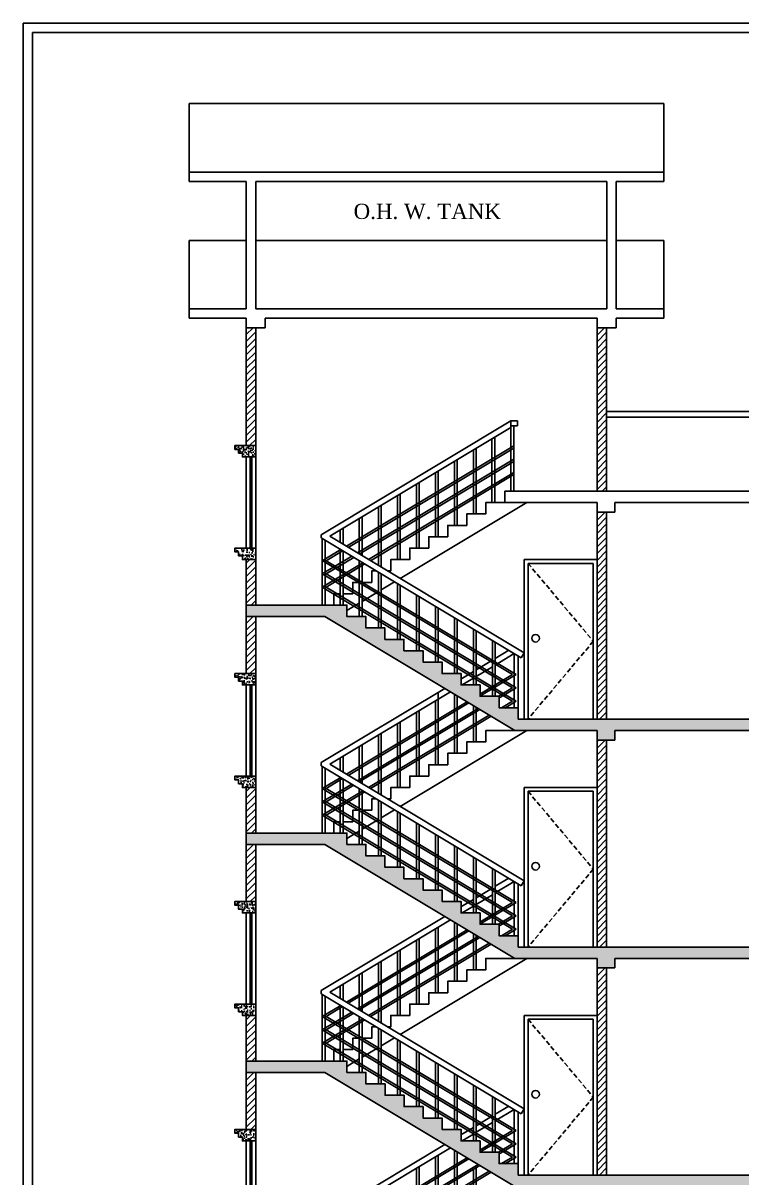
# Model space of a CAD drawing. Header units: inches. Extents: x -159432 to -126829, y -44881 to -40109.
# Drawn here: x -148526 to -148148, y -42084 to -41476 of the extents above; entities that cross this region are included whole.
import ezdxf

# ---------------------------------------------------------------- set-up
doc = ezdxf.new("R2010")
doc.units = ezdxf.units.IN
doc.header["$LTSCALE"] = 10
doc.header["$MEASUREMENT"] = 0
doc.linetypes.add('HIDDEN', pattern=[0.375, 0.25, -0.125])
doc.linetypes.add('Solid', pattern=[0])
for name, color, linetype, lineweight in [('door', 123, 'Continuous', 25), ('ele2', 204, 'Continuous', 30), ('h2', 165, 'Continuous', 30), ('HATCH-CON', 8, 'Continuous', 30), ('HIDDEN', 7, 'HIDDEN', 25), ('line', 134, 'Continuous', 30), ('RAIL', 134, 'Continuous', 30), ('slabb', 152, 'Continuous', 30), ('STAIR CASE', 140, 'Continuous', 30), ('TEXT', 6, 'Continuous', 25), ('wall', 7, 'Continuous', 25), ('Window', 5, 'Continuous', 30)]:
    doc.layers.add(name, color=color, linetype=linetype, lineweight=lineweight)
doc.styles.add('arn', font='ARIALN.TTF')
pattern_1 = [(225, (-326490.4954, -166551.0551), (-1.767766953, 1.767766953), [])]
pattern_2 = [(130, (-326490.4954, -166551.0551), (-3.586300913, -0.313760675), [0.375, -4.125]), (185, (-326490.4954, -166551.055), (0.69375667, 3.76096067), [0.3, -3.3]), (79.5486, (-326490.7942, -166551.0813), (-2.89254691, 3.44719771), [0.31870095, -3.50571056]), (133.8158, (-326490.4954, -166550.055), (-5.33620524, -0.82759507), [0.5625, -6.1875]), (83.3644, (-326490.94, -166550.124), (-4.67331353, 4.87058935), [0.47805144, -5.258565]), (188.8158, (-326490.4954, -166550.055), (-4.67330973, 4.870593), [0.45, -4.95]), (159, (-326490.9954, -166550.3051), (-2.98453526, -2.013094453), [0.375, -4.125]), (214, (-326490.9954, -166550.305), (-1.21657666, 3.625750225), [0.3, -3.3]), (108.5486, (-326491.244, -166550.473), (-4.201113143, 1.612652484), [0.31870095, -3.50571056]), (142.5, (-326490.4954, -166551.0551), (-0.0607992766, 1.664469269), [0, -3.26, 0, -3.35, 0, -3.3125]), (172.5, (-326490.4954, -166551.0551), (-1.315347687, 1.97205856), [0, -1.91, 0, -3.185, 0, -1.2625]), (212.5, (-326489.3804, -166551.0551), (-2.669112181, -0.112774359), [0, -1.25, 0, -3.9, 0, -5.175]), (222.5, (-326488.8804, -166551.0551), (-2.915930847, 0.500524912), [0, -1.625, 0, -2.59, 0, -3.675])]

msp = doc.modelspace()

# ---------------------------------------------------------------- hatches: boundary and pattern name
at = {"layer": 'h2'}
h = msp.add_hatch(dxfattribs=at)
h.set_pattern_fill('ANSI31', color=256, scale=20, angle=630, style=0)
h.set_pattern_definition(pattern_1)
h.paths.add_polyline_path([(-148408.97284, -41758.80681), (-148403.97284, -41758.80681), (-148403.97284, -41782.80681), (-148408.97284, -41782.80681)])
h.paths.add_polyline_path([(-148408.97284, -41636.80681), (-148403.97284, -41636.80681), (-148403.97284, -41698.80681), (-148408.97284, -41698.80681)])
h = msp.add_hatch(dxfattribs=at)
h.set_pattern_fill('ANSI31', color=256, scale=20, angle=630, style=0)
h.set_pattern_definition([(225, (-326524.8945, -166551.0551), (-1.767766953, 1.767766953), [])])
h.paths.add_polyline_path([(-148224.37196, -41636.80681), (-148219.37196, -41636.80681), (-148219.37196, -41722.80681), (-148224.37196, -41722.80681)])
h = msp.add_hatch(dxfattribs=at)
h.set_pattern_fill('ANSI31', color=256, scale=20, angle=630, style=0)
h.set_pattern_definition([(225, (-303782.3602, -12698.7066), (-1.767766953, 1.767766953), [])])
h.paths.add_polyline_path([(-148219.37196, -41733.80681), (-148224.37196, -41733.80681), (-148224.37196, -41842.80681), (-148219.37196, -41842.80681)])
h = msp.add_hatch(dxfattribs=at)
h.set_pattern_fill('ANSI31', color=256, scale=20, angle=630, style=0)
h.set_pattern_definition(pattern_1)
h.paths.add_polyline_path([(-148408.97284, -41788.80681), (-148403.97284, -41788.80681), (-148403.97284, -41818.80681), (-148408.97284, -41818.80681)])
h.paths.add_polyline_path([(-148408.97284, -41878.80681), (-148403.97284, -41878.80681), (-148403.97284, -41902.80681), (-148408.97284, -41902.80681)])
h = msp.add_hatch(dxfattribs=at)
h.set_pattern_fill('ANSI31', color=256, scale=20, angle=630, style=0)
h.set_pattern_definition([(225, (-303782.3602, -12818.7066), (-1.767766953, 1.767766953), [])])
h.paths.add_polyline_path([(-148219.37196, -41853.80681), (-148224.37196, -41853.80681), (-148224.37196, -41962.80681), (-148219.37196, -41962.80681)])
h = msp.add_hatch(dxfattribs=at)
h.set_pattern_fill('ANSI31', color=256, scale=20, angle=630, style=0)
h.set_pattern_definition(pattern_1)
h.paths.add_polyline_path([(-148408.97284, -41908.80681), (-148403.97284, -41908.80681), (-148403.97284, -41938.80681), (-148408.97284, -41938.80681)])
h.paths.add_polyline_path([(-148408.97284, -41998.80681), (-148403.97284, -41998.80681), (-148403.97284, -42022.80681), (-148408.97284, -42022.80681)])
h = msp.add_hatch(dxfattribs=at)
h.set_pattern_fill('ANSI31', color=256, scale=20, angle=630, style=0)
h.set_pattern_definition([(225, (-303782.3602, -12938.7066), (-1.767766953, 1.767766953), [])])
h.paths.add_polyline_path([(-148219.37196, -41973.80681), (-148224.37196, -41973.80681), (-148224.37196, -42082.80681), (-148219.37196, -42082.80681)])
h = msp.add_hatch(dxfattribs=at)
h.set_pattern_fill('ANSI31', color=256, scale=20, angle=630, style=0)
h.set_pattern_definition(pattern_1)
h.paths.add_polyline_path([(-148408.97284, -42028.80681), (-148403.97284, -42028.80681), (-148403.97284, -42058.80681), (-148408.97284, -42058.80681)])
h.paths.add_polyline_path([(-148408.97284, -42118.80681), (-148403.97284, -42118.80681), (-148403.97284, -42142.80681), (-148408.97284, -42142.80681)])
at = {"layer": 'HATCH-CON'}
h = msp.add_hatch(dxfattribs=at)
h.set_pattern_fill('AR-CONC', color=256, scale=0.5, angle=720, style=0)
h.set_pattern_definition([(130, (-326202.959, -165164.1824), (-3.586300913, -0.313760675), [0.375, -4.125]), (185, (-326202.959, -165164.1824), (0.69375667, 3.76096067), [0.3, -3.3]), (79.5486, (-326203.258, -165164.2086), (-2.89254691, 3.44719771), [0.31870095, -3.50571056]), (133.8158, (-326202.959, -165163.1824), (-5.33620524, -0.82759507), [0.5625, -6.1875]), (83.3644, (-326203.4037, -165163.2514), (-4.67331353, 4.87058935), [0.47805144, -5.258565]), (188.8158, (-326202.959, -165163.1824), (-4.67330973, 4.870593), [0.45, -4.95]), (159, (-326203.459, -165163.4324), (-2.98453526, -2.013094453), [0.375, -4.125]), (214, (-326203.459, -165163.4324), (-1.21657666, 3.625750225), [0.3, -3.3]), (108.5486, (-326203.7078, -165163.6002), (-4.201113143, 1.612652484), [0.31870095, -3.50571056]), (142.5, (-326202.959, -165164.1824), (-0.0607992766, 1.664469269), [0, -3.26, 0, -3.35, 0, -3.3125]), (172.5, (-326202.959, -165164.1824), (-1.315347687, 1.97205856), [0, -1.91, 0, -3.185, 0, -1.2625]), (212.5, (-326201.844, -165164.1824), (-2.669112181, -0.112774359), [0, -1.25, 0, -3.9, 0, -5.175]), (222.5, (-326201.344, -165164.1824), (-2.915930847, 0.500524912), [0, -1.625, 0, -2.59, 0, -3.675])])
h.paths.add_polyline_path([(-148412.97284, -41700.80681), (-148414.97284, -41700.80681), (-148414.97284, -41698.80681), (-148403.97284, -41698.80681), (-148403.97284, -41704.80681), (-148408.97284, -41704.80681), (-148410.97284, -41704.80681), (-148410.97284, -41702.80681), (-148412.97284, -41702.80681)])
h.paths.add_polyline_path([(-148412.97284, -41754.80681), (-148414.97284, -41754.80681), (-148414.97284, -41752.80681), (-148403.97284, -41752.80681), (-148403.97284, -41758.80681), (-148408.97284, -41758.80681), (-148410.97284, -41758.80681), (-148410.97284, -41756.80681), (-148412.97284, -41756.80681)])
h = msp.add_hatch(dxfattribs=at)
h.set_pattern_fill('AR-CONC', color=256, scale=0.5, angle=720, style=0)
h.set_pattern_definition([(50, (1849.5292, 4231.9463), (3.586300913, -0.313760675), [0.375, -4.125]), (355, (1849.5292, 4231.9463), (-0.69375667, 3.76096067), [0.3, -3.3]), (100.4514, (1849.828, 4231.92), (2.89254691, 3.44719771), [0.31870095, -3.50571056]), (46.1842, (1849.5292, 4232.9463), (5.33620524, -0.82759507), [0.5625, -6.1875]), (96.6356, (1849.974, 4232.8773), (4.67331353, 4.87058935), [0.47805144, -5.258565]), (351.1842, (1849.529, 4232.9463), (4.67330973, 4.870593), [0.45, -4.95]), (21, (1850.0292, 4232.6963), (2.98453526, -2.013094453), [0.375, -4.125]), (326, (1850.0292, 4232.6963), (1.21657666, 3.625750225), [0.3, -3.3]), (71.4514, (1850.278, 4232.5285), (4.20111314, 1.61265248), [0.31870095, -3.50571056]), (37.5, (1849.5292, 4231.9463), (0.060799277, 1.664469269), [0, -3.26, 0, -3.35, 0, -3.3125]), (7.5, (1849.5292, 4231.9463), (1.315347687, 1.97205856), [0, -1.91, 0, -3.185, 0, -1.2625]), (327.5, (1848.4142, 4231.9463), (2.669112181, -0.112774359), [0, -1.25, 0, -3.9, 0, -5.175]), (317.5, (1847.9142, 4231.9463), (2.915930847, 0.50052491), [0, -1.625, 0, -2.59, 0, -3.675])])
h.paths.add_polyline_path([(-147950.97284, -41848.80681), (-147950.97284, -41853.80681), (-147940.97284, -41853.80681), (-147940.97284, -41842.80681), (-148265.97284, -41842.80681), (-148265.97284, -41836.80681), (-148275.97284, -41836.80681), (-148275.97284, -41830.80681), (-148286.0149, -41830.80681), (-148285.97284, -41830.78157), (-148285.97284, -41824.80681), (-148295.97284, -41824.80681), (-148295.97284, -41818.80681), (-148305.97284, -41818.80681), (-148305.97284, -41812.80681), (-148315.97284, -41812.80681), (-148315.97284, -41806.80681), (-148325.97284, -41806.80681), (-148325.97284, -41800.80681), (-148335.97284, -41800.80681), (-148335.97284, -41794.80681), (-148345.97284, -41794.80681), (-148345.97284, -41788.80681), (-148355.97284, -41788.80681), (-148355.97284, -41782.80681), (-148408.97284, -41782.80681), (-148408.97284, -41788.80681), (-148367.63474, -41788.80681), (-148267.63474, -41848.80681), (-148224.37196, -41848.80681), (-148224.37196, -41853.80681), (-148214.97284, -41853.80681), (-148214.97284, -41848.80681)])
h = msp.add_hatch(dxfattribs=at)
h.set_pattern_fill('AR-CONC', color=256, scale=0.5, angle=720, style=0)
h.set_pattern_definition(pattern_2)
h.paths.add_polyline_path([(-148412.97284, -41820.80681), (-148414.97284, -41820.80681), (-148414.97284, -41818.80681), (-148403.97284, -41818.80681), (-148403.97284, -41824.80681), (-148408.97284, -41824.80681), (-148410.97284, -41824.80681), (-148410.97284, -41822.80681), (-148412.97284, -41822.80681)])
h.paths.add_polyline_path([(-148412.97284, -41874.80681), (-148414.97284, -41874.80681), (-148414.97284, -41872.80681), (-148403.97284, -41872.80681), (-148403.97284, -41878.80681), (-148408.97284, -41878.80681), (-148410.97284, -41878.80681), (-148410.97284, -41876.80681), (-148412.97284, -41876.80681)])
h = msp.add_hatch(dxfattribs=at)
h.set_pattern_fill('AR-CONC', color=256, scale=0.5, angle=720, style=0)
h.set_pattern_definition([(50, (1849.5292, 4111.9463), (3.586300913, -0.313760675), [0.375, -4.125]), (355, (1849.5292, 4111.9463), (-0.69375667, 3.76096067), [0.3, -3.3]), (100.4514, (1849.828, 4111.92), (2.89254691, 3.44719771), [0.31870095, -3.50571056]), (46.1842, (1849.5292, 4112.9463), (5.33620524, -0.82759507), [0.5625, -6.1875]), (96.6356, (1849.974, 4112.8773), (4.67331353, 4.87058935), [0.47805144, -5.258565]), (351.1842, (1849.529, 4112.9463), (4.67330973, 4.870593), [0.45, -4.95]), (21, (1850.0292, 4112.6963), (2.98453526, -2.013094453), [0.375, -4.125]), (326, (1850.0292, 4112.6963), (1.21657666, 3.625750225), [0.3, -3.3]), (71.4514, (1850.278, 4112.5285), (4.20111314, 1.61265248), [0.31870095, -3.50571056]), (37.5, (1849.5292, 4111.9463), (0.060799277, 1.664469269), [0, -3.26, 0, -3.35, 0, -3.3125]), (7.5, (1849.5292, 4111.9463), (1.315347687, 1.97205856), [0, -1.91, 0, -3.185, 0, -1.2625]), (327.5, (1848.4142, 4111.9463), (2.669112181, -0.112774359), [0, -1.25, 0, -3.9, 0, -5.175]), (317.5, (1847.9142, 4111.9463), (2.915930847, 0.50052491), [0, -1.625, 0, -2.59, 0, -3.675])])
h.paths.add_polyline_path([(-147950.97284, -41968.80681), (-147950.97284, -41973.80681), (-147940.97284, -41973.80681), (-147940.97284, -41962.80681), (-148265.97284, -41962.80681), (-148265.97284, -41956.80681), (-148275.97284, -41956.80681), (-148275.97284, -41950.80681), (-148286.0149, -41950.80681), (-148285.97284, -41950.78157), (-148285.97284, -41944.80681), (-148295.97284, -41944.80681), (-148295.97284, -41938.80681), (-148305.97284, -41938.80681), (-148305.97284, -41932.80681), (-148315.97284, -41932.80681), (-148315.97284, -41926.80681), (-148325.97284, -41926.80681), (-148325.97284, -41920.80681), (-148335.97284, -41920.80681), (-148335.97284, -41914.80681), (-148345.97284, -41914.80681), (-148345.97284, -41908.80681), (-148355.97284, -41908.80681), (-148355.97284, -41902.80681), (-148408.97284, -41902.80681), (-148408.97284, -41908.80681), (-148367.63474, -41908.80681), (-148267.63474, -41968.80681), (-148224.37196, -41968.80681), (-148224.37196, -41973.80681), (-148214.97284, -41973.80681), (-148214.97284, -41968.80681)])
h = msp.add_hatch(dxfattribs=at)
h.set_pattern_fill('AR-CONC', color=256, scale=0.5, angle=720, style=0)
h.set_pattern_definition(pattern_2)
h.paths.add_polyline_path([(-148412.97284, -41940.80681), (-148414.97284, -41940.80681), (-148414.97284, -41938.80681), (-148403.97284, -41938.80681), (-148403.97284, -41944.80681), (-148408.97284, -41944.80681), (-148410.97284, -41944.80681), (-148410.97284, -41942.80681), (-148412.97284, -41942.80681)])
h.paths.add_polyline_path([(-148412.97284, -41994.80681), (-148414.97284, -41994.80681), (-148414.97284, -41992.80681), (-148403.97284, -41992.80681), (-148403.97284, -41998.80681), (-148408.97284, -41998.80681), (-148410.97284, -41998.80681), (-148410.97284, -41996.80681), (-148412.97284, -41996.80681)])
h = msp.add_hatch(dxfattribs=at)
h.set_pattern_fill('AR-CONC', color=256, scale=0.5, angle=720, style=0)
h.set_pattern_definition([(50, (1849.5292, 3991.9463), (3.586300913, -0.313760675), [0.375, -4.125]), (355, (1849.5292, 3991.9463), (-0.69375667, 3.76096067), [0.3, -3.3]), (100.4514, (1849.828, 3991.92), (2.89254691, 3.44719771), [0.31870095, -3.50571056]), (46.1842, (1849.5292, 3992.9463), (5.33620524, -0.82759507), [0.5625, -6.1875]), (96.6356, (1849.974, 3992.8773), (4.67331353, 4.87058935), [0.47805144, -5.258565]), (351.1842, (1849.529, 3992.9463), (4.67330973, 4.870593), [0.45, -4.95]), (21, (1850.0292, 3992.6963), (2.98453526, -2.013094453), [0.375, -4.125]), (326, (1850.0292, 3992.6963), (1.21657666, 3.625750225), [0.3, -3.3]), (71.4514, (1850.278, 3992.5285), (4.20111314, 1.61265248), [0.31870095, -3.50571056]), (37.5, (1849.5292, 3991.9463), (0.060799277, 1.664469269), [0, -3.26, 0, -3.35, 0, -3.3125]), (7.5, (1849.5292, 3991.9463), (1.315347687, 1.97205856), [0, -1.91, 0, -3.185, 0, -1.2625]), (327.5, (1848.4142, 3991.9463), (2.669112181, -0.112774359), [0, -1.25, 0, -3.9, 0, -5.175]), (317.5, (1847.9142, 3991.9463), (2.915930847, 0.50052491), [0, -1.625, 0, -2.59, 0, -3.675])])
h.paths.add_polyline_path([(-147950.97284, -42088.80681), (-147950.97284, -42093.80681), (-147940.97284, -42093.80681), (-147940.97284, -42082.80681), (-148265.97284, -42082.80681), (-148265.97284, -42076.80681), (-148275.97284, -42076.80681), (-148275.97284, -42070.80681), (-148286.0149, -42070.80681), (-148285.97284, -42070.78157), (-148285.97284, -42064.80681), (-148295.97284, -42064.80681), (-148295.97284, -42058.80681), (-148305.97284, -42058.80681), (-148305.97284, -42052.80681), (-148315.97284, -42052.80681), (-148315.97284, -42046.80681), (-148325.97284, -42046.80681), (-148325.97284, -42040.80681), (-148335.97284, -42040.80681), (-148335.97284, -42034.80681), (-148345.97284, -42034.80681), (-148345.97284, -42028.80681), (-148355.97284, -42028.80681), (-148355.97284, -42022.80681), (-148408.97284, -42022.80681), (-148408.97284, -42028.80681), (-148367.63474, -42028.80681), (-148267.63474, -42088.80681), (-148224.37196, -42088.80681), (-148224.37196, -42093.80681), (-148214.97284, -42093.80681), (-148214.97284, -42088.80681)])
h = msp.add_hatch(dxfattribs=at)
h.set_pattern_fill('AR-CONC', color=256, scale=0.5, angle=720, style=0)
h.set_pattern_definition(pattern_2)
h.paths.add_polyline_path([(-148412.97284, -42060.80681), (-148414.97284, -42060.80681), (-148414.97284, -42058.80681), (-148403.97284, -42058.80681), (-148403.97284, -42064.80681), (-148408.97284, -42064.80681), (-148410.97284, -42064.80681), (-148410.97284, -42062.80681), (-148412.97284, -42062.80681)])
h.paths.add_polyline_path([(-148412.97284, -42114.80681), (-148414.97284, -42114.80681), (-148414.97284, -42112.80681), (-148403.97284, -42112.80681), (-148403.97284, -42118.80681), (-148408.97284, -42118.80681), (-148410.97284, -42118.80681), (-148410.97284, -42116.80681), (-148412.97284, -42116.80681)])

# ---------------------------------------------------------------- linework, layer by layer
at = {"layer": 'door'}
for p, q in [((-147930.86401, -41680.80681), (-148219.37196, -41680.80681)), ((-147933.86401, -41683.80681), (-148219.37196, -41683.80681)), ((-148262.71437, -41842.80681), (-148262.71437, -41758.80681)), ((-148262.71437, -41758.80681), (-148224.37196, -41758.80681)), ((-148260.71437, -41842.80681), (-148260.71437, -41760.80681)), ((-148260.71437, -41760.80681), (-148226.37196, -41760.80681)), ((-148226.37196, -41842.80681), (-148226.37196, -41760.80681)), ((-148262.71437, -41962.80681), (-148262.71437, -41878.80681)), ((-148262.71437, -41878.80681), (-148224.37196, -41878.80681)), ((-148260.71437, -41962.80681), (-148260.71437, -41880.80681)), ((-148260.71437, -41880.80681), (-148226.37196, -41880.80681)), ((-148226.37196, -41962.80681), (-148226.37196, -41880.80681)), ((-148262.71437, -42082.80681), (-148262.71437, -41998.80681)), ((-148262.71437, -41998.80681), (-148224.37196, -41998.80681)), ((-148260.71437, -42082.80681), (-148260.71437, -42000.80681)), ((-148260.71437, -42000.80681), (-148226.37196, -42000.80681)), ((-148226.37196, -42082.80681), (-148226.37196, -42000.80681))]:
    msp.add_line(p, q, dxfattribs=at)
at = {"layer": 'door', "linetype": 'HIDDEN'}
for p, q in [((-148260.71437, -41760.80681), (-148226.37196, -41801.80681)), ((-148226.37196, -41801.80681), (-148260.71437, -41842.80681)), ((-148260.71437, -41880.80681), (-148226.37196, -41921.80681)), ((-148226.37196, -41921.80681), (-148260.71437, -41962.80681)), ((-148260.71437, -42000.80681), (-148226.37196, -42041.80681)), ((-148226.37196, -42041.80681), (-148260.71437, -42082.80681))]:
    msp.add_line(p, q, dxfattribs=at)
at = {"layer": 'door'}
for centre in [(-148256.71437, -41800.26332), (-148256.71437, -41920.26332), (-148256.71437, -42040.26332)]:
    msp.add_circle(centre, 2, dxfattribs=at)
at = {"layer": 'ele2'}
for p, q in [((-148327.98713, -41768.81252), (-148261.31094, -41728.80681)), ((-148337.97284, -41774.80395), (-148330.9026, -41770.56181)), ((-148347.97284, -41780.80395), (-148339.47284, -41775.70395)), ((-148355.97284, -41785.60395), (-148349.47284, -41781.70395)), ((-148327.98713, -41888.81252), (-148261.31094, -41848.80681)), ((-148347.97284, -41900.80395), (-148339.47284, -41895.70395)), ((-148337.97284, -41894.80395), (-148330.9026, -41890.56181)), ((-148355.97284, -41905.60395), (-148349.47284, -41901.70395)), ((-148327.98713, -42008.81252), (-148261.31094, -41968.80681)), ((-148337.97284, -42014.80395), (-148330.9026, -42010.56181)), ((-148347.97284, -42020.80395), (-148339.47284, -42015.70395)), ((-148355.96399, -42025.59863), (-148349.47284, -42021.70395))]:
    msp.add_line(p, q, dxfattribs=at)
for points in [[(-148272.97284, -41728.80681), (-148272.97284, -41728.80681), (-148282.97284, -41728.80681), (-148282.97284, -41734.80681), (-148292.97284, -41734.80681), (-148292.97284, -41740.80681), (-148302.97284, -41740.80681), (-148302.97284, -41746.80681), (-148312.97284, -41746.80681), (-148312.97284, -41752.80681), (-148322.97284, -41752.80681), (-148322.97284, -41758.80681), (-148332.97284, -41758.80681), (-148332.97284, -41764.80681), (-148334.66332, -41764.80681)], [(-148340.49427, -41764.80681), (-148342.97284, -41764.80681), (-148342.97284, -41770.80681), (-148347.97284, -41770.80681)], [(-148349.47284, -41770.80681), (-148352.97284, -41770.80681), (-148352.97284, -41776.80681), (-148357.97284, -41776.80681)], [(-148267.63474, -41848.80681), (-148282.97284, -41848.80681), (-148282.97284, -41854.80681), (-148292.97284, -41854.80681), (-148292.97284, -41860.80681), (-148302.97284, -41860.80681), (-148302.97284, -41866.80681), (-148312.97284, -41866.80681), (-148312.97284, -41872.80681), (-148322.97284, -41872.80681), (-148322.97284, -41878.80681), (-148332.97284, -41878.80681), (-148332.97284, -41884.80681), (-148334.66332, -41884.80681)], [(-148340.49427, -41884.80681), (-148342.97284, -41884.80681), (-148342.97284, -41890.80681), (-148347.97284, -41890.80681)], [(-148349.47284, -41890.80681), (-148352.97284, -41890.80681), (-148352.97284, -41896.80681), (-148357.97284, -41896.80681)], [(-148359.47284, -41896.80681), (-148362.97284, -41896.80681), (-148362.97284, -41902.80681), (-148362.97284, -41902.80681)], [(-148267.63474, -41968.80681), (-148282.97284, -41968.80681), (-148282.97284, -41974.80681), (-148292.97284, -41974.80681), (-148292.97284, -41980.80681), (-148302.97284, -41980.80681), (-148302.97284, -41986.80681), (-148312.97284, -41986.80681), (-148312.97284, -41992.80681), (-148322.97284, -41992.80681), (-148322.97284, -41998.80681), (-148332.97284, -41998.80681), (-148332.97284, -42004.80681), (-148334.66332, -42004.80681)], [(-148340.49427, -42004.80681), (-148342.97284, -42004.80681), (-148342.97284, -42010.80681), (-148347.97284, -42010.80681)], [(-148349.47284, -42010.80681), (-148352.97284, -42010.80681), (-148352.97284, -42016.80681), (-148357.97284, -42016.80681)], [(-148359.47284, -42016.80681), (-148362.97284, -42016.80681), (-148362.97284, -42022.80681), (-148362.97284, -42022.80681)]]:
    msp.add_lwpolyline(points, dxfattribs=at)
at = {"layer": 'HIDDEN', "linetype": 'Solid', "lineweight": 30, "ltscale": 10}
msp.add_line((-148224.37196, -41722.80681), (-148224.37196, -41636.80681), dxfattribs=at)
at = {"layer": 'line'}
msp.add_lwpolyline([(-148526.36876, -41476.41501), (-148526.36876, -42613.58871), (-147770.02425, -42613.58871), (-147770.02425, -41476.41501)], close=True, dxfattribs=at)
msp.add_lwpolyline([(-147774.99642, -42540.4388), (-147774.99642, -41481.38718), (-148521.39659, -41481.38718), (-148521.39659, -42540.4388)], dxfattribs=at)
at = {"layer": 'RAIL'}
for p, q in [((-148369.47284, -41745.72109), (-148269.68679, -41685.84946)), ((-148365.05736, -41746.57038), (-148269.68679, -41689.34803)), ((-148269.68679, -41722.80681), (-148269.68679, -41688.44803)), ((-148268.18679, -41722.80681), (-148268.18679, -41688.44803)), ((-148279.68679, -41728.80681), (-148279.68679, -41695.21966)), ((-148278.18679, -41728.80681), (-148278.18679, -41694.31966)), ((-148268.18679, -41698.94375), (-148356.31094, -41751.81824)), ((-148268.18679, -41700.10994), (-148355.33911, -41752.40133)), ((-148289.47284, -41734.80681), (-148289.47284, -41701.21966)), ((-148287.97284, -41734.80681), (-148287.97284, -41700.31966)), ((-148268.18679, -41705.94089), (-148350.47998, -41755.31681)), ((-148268.18679, -41707.10708), (-148349.50816, -41755.8999)), ((-148299.47284, -41740.80681), (-148299.47284, -41707.21966)), ((-148297.97284, -41740.80681), (-148297.97284, -41706.31966)), ((-148268.18679, -41712.93803), (-148344.64903, -41758.81538)), ((-148309.47284, -41746.80681), (-148309.47284, -41713.21966)), ((-148307.97284, -41746.80681), (-148307.97284, -41712.31966)), ((-148268.18679, -41714.10422), (-148343.67721, -41759.39847)), ((-148319.47284, -41752.80681), (-148319.47284, -41719.21966)), ((-148317.97284, -41752.80681), (-148317.97284, -41718.31966)), ((-148329.47284, -41758.80681), (-148329.47284, -41725.21966)), ((-148327.97284, -41758.80681), (-148327.97284, -41724.31966)), ((-148339.47284, -41761.92109), (-148339.47284, -41731.21966)), ((-148337.97284, -41762.82109), (-148337.97284, -41730.31966)), ((-148349.47284, -41755.92109), (-148349.47284, -41737.21966)), ((-148347.97284, -41756.82109), (-148347.97284, -41736.31966)), ((-148359.47284, -41749.92109), (-148359.47284, -41743.21966)), ((-148357.97284, -41750.82109), (-148357.97284, -41742.31966)), ((-148369.47284, -41747.41966), (-148369.47284, -41745.72109)), ((-148369.47284, -41747.41966), (-148264.25785, -41810.54866)), ((-148368.97284, -41782.80681), (-148368.97284, -41747.71966)), ((-148367.47284, -41782.80681), (-148367.47284, -41748.61966)), ((-148365.05736, -41746.57038), (-148262.71437, -41807.97618)), ((-148359.22641, -41753.56752), (-148368.97284, -41759.41538)), ((-148358.25459, -41754.15062), (-148367.00102, -41759.39847)), ((-148359.47284, -41782.80681), (-148359.47284, -41753.41966)), ((-148357.97284, -41782.80681), (-148357.97284, -41754.31966)), ((-148353.39546, -41757.06609), (-148368.97284, -41766.41252)), ((-148368.97284, -41759.38157), (-148268.94467, -41819.39847)), ((-148347.56451, -41760.56466), (-148368.97284, -41773.40966)), ((-148352.42364, -41757.64919), (-148367.00102, -41766.39562)), ((-148367.00102, -41759.39847), (-148267.00102, -41819.39847)), ((-148346.59268, -41761.14776), (-148367.00102, -41773.39276)), ((-148349.47284, -41788.80681), (-148349.47284, -41759.41966)), ((-148347.97284, -41788.80681), (-148347.97284, -41760.31966)), ((-148368.97284, -41766.37871), (-148268.94467, -41826.39562)), ((-148367.00102, -41766.39562), (-148267.00102, -41826.39562)), ((-148339.47284, -41794.80681), (-148339.47284, -41765.41966)), ((-148337.97284, -41794.80681), (-148337.97284, -41766.31966)), ((-148368.97284, -41773.37585), (-148268.94467, -41833.39276)), ((-148367.00102, -41773.39276), (-148267.00102, -41833.39276)), ((-148329.47284, -41800.80681), (-148329.47284, -41771.41966)), ((-148327.97284, -41800.80681), (-148327.97284, -41772.31966)), ((-148319.47284, -41806.80681), (-148319.47284, -41777.41966)), ((-148317.97284, -41806.80681), (-148317.97284, -41778.31966)), ((-148309.47284, -41812.80681), (-148309.47284, -41783.41966)), ((-148307.97284, -41812.80681), (-148307.97284, -41784.31966)), ((-148299.47284, -41818.80681), (-148299.47284, -41789.41966)), ((-148297.97284, -41818.80681), (-148297.97284, -41790.31966)), ((-148289.47284, -41824.80681), (-148289.47284, -41795.41966)), ((-148287.97284, -41824.80681), (-148287.97284, -41796.31966)), ((-148279.47284, -41830.80681), (-148279.47284, -41801.41966)), ((-148277.97284, -41830.80681), (-148277.97284, -41802.31966)), ((-148277.97284, -41810.82109), (-148270.88832, -41806.57038)), ((-148277.97284, -41814.31966), (-148267.97284, -41808.31966)), ((-148267.97284, -41836.80681), (-148267.97284, -41808.31966)), ((-148265.97284, -41842.80681), (-148265.97284, -41809.51966)), ((-148264.25785, -41810.54866), (-148262.71437, -41807.97618)), ((-148287.97284, -41816.82109), (-148279.47284, -41811.72109)), ((-148287.97284, -41820.31966), (-148279.47284, -41815.21966)), ((-148296.10429, -41821.69996), (-148289.47284, -41817.72109)), ((-148296.10429, -41821.69996), (-148289.47284, -41817.72109)), ((-148295.45141, -41824.80681), (-148289.47284, -41821.21966)), ((-148295.45141, -41824.80681), (-148289.47284, -41821.21966)), ((-148289.47284, -41824.80681), (-148289.47284, -41821.21966)), ((-148289.47284, -41824.80681), (-148289.47284, -41821.21966)), ((-148287.97284, -41820.31966), (-148286.86423, -41819.6545)), ((-148268.94467, -41819.39847), (-148286.10429, -41829.69425)), ((-148267.00102, -41819.39847), (-148286.0149, -41830.80681)), ((-148369.47284, -41865.72109), (-148304.45855, -41826.71252)), ((-148365.05736, -41866.57038), (-148301.54308, -41828.46181)), ((-148307.97284, -41866.80681), (-148307.97284, -41828.82109)), ((-148268.94467, -41826.39562), (-148276.29665, -41830.80681)), ((-148267.00102, -41826.39562), (-148276.10429, -41831.85758)), ((-148292.79665, -41833.70966), (-148356.31094, -41871.81824)), ((-148291.82482, -41834.29276), (-148355.33911, -41872.40133)), ((-148309.47284, -41866.80681), (-148309.47284, -41833.21966)), ((-148299.47284, -41860.80681), (-148299.47284, -41829.70395)), ((-148297.97284, -41860.80681), (-148297.97284, -41830.60395)), ((-148268.94467, -41833.39276), (-148274.63474, -41836.80681)), ((-148267.00102, -41833.39276), (-148272.97284, -41836.97585)), ((-148286.9657, -41837.20823), (-148350.47998, -41875.31681)), ((-148285.99387, -41837.79133), (-148349.50816, -41875.8999)), ((-148281.13474, -41840.70681), (-148344.64903, -41878.81538)), ((-148280.16292, -41841.2899), (-148343.67721, -41879.39847)), ((-148319.47284, -41872.80681), (-148319.47284, -41839.21966)), ((-148317.97284, -41872.80681), (-148317.97284, -41838.31966)), ((-148289.47284, -41854.80681), (-148289.47284, -41835.70395)), ((-148287.97284, -41854.80681), (-148287.97284, -41836.60395)), ((-148329.47284, -41878.80681), (-148329.47284, -41845.21966)), ((-148327.97284, -41878.80681), (-148327.97284, -41844.31966)), ((-148339.47284, -41881.92109), (-148339.47284, -41851.21966)), ((-148337.97284, -41882.82109), (-148337.97284, -41850.31966)), ((-148349.47284, -41875.92109), (-148349.47284, -41857.21966)), ((-148347.97284, -41876.82109), (-148347.97284, -41856.31966)), ((-148369.47284, -41867.41966), (-148369.47284, -41865.72109)), ((-148359.47284, -41869.92109), (-148359.47284, -41863.21966)), ((-148357.97284, -41870.82109), (-148357.97284, -41862.31966)), ((-148369.47284, -41867.41966), (-148264.25785, -41930.54866)), ((-148368.97284, -41902.80681), (-148368.97284, -41867.71966)), ((-148367.47284, -41902.80681), (-148367.47284, -41868.61966)), ((-148365.05736, -41866.57038), (-148262.71437, -41927.97618)), ((-148359.22641, -41873.56752), (-148368.97284, -41879.41538)), ((-148353.39546, -41877.06609), (-148368.97284, -41886.41252)), ((-148358.25459, -41874.15062), (-148367.00102, -41879.39847)), ((-148352.42364, -41877.64919), (-148367.00102, -41886.39562)), ((-148359.47284, -41902.80681), (-148359.47284, -41873.41966)), ((-148357.97284, -41902.80681), (-148357.97284, -41874.31966)), ((-148368.97284, -41879.38157), (-148268.94467, -41939.39847)), ((-148347.56451, -41880.56466), (-148368.97284, -41893.40966)), ((-148367.00102, -41879.39847), (-148267.00102, -41939.39847)), ((-148346.59268, -41881.14776), (-148367.00102, -41893.39276)), ((-148349.47284, -41908.80681), (-148349.47284, -41879.41966)), ((-148347.97284, -41908.80681), (-148347.97284, -41880.31966)), ((-148368.97284, -41886.37871), (-148268.94467, -41946.39562)), ((-148367.00102, -41886.39562), (-148267.00102, -41946.39562)), ((-148339.47284, -41914.80681), (-148339.47284, -41885.41966)), ((-148337.97284, -41914.80681), (-148337.97284, -41886.31966)), ((-148368.97284, -41893.37585), (-148268.94467, -41953.39276)), ((-148367.00102, -41893.39276), (-148267.00102, -41953.39276)), ((-148329.47284, -41920.80681), (-148329.47284, -41891.41966)), ((-148327.97284, -41920.80681), (-148327.97284, -41892.31966)), ((-148319.47284, -41926.80681), (-148319.47284, -41897.41966)), ((-148317.97284, -41926.80681), (-148317.97284, -41898.31966)), ((-148309.47284, -41932.80681), (-148309.47284, -41903.41966)), ((-148307.97284, -41932.80681), (-148307.97284, -41904.31966)), ((-148299.47284, -41938.80681), (-148299.47284, -41909.41966)), ((-148297.97284, -41938.80681), (-148297.97284, -41910.31966)), ((-148289.47284, -41944.80681), (-148289.47284, -41915.41966)), ((-148287.97284, -41944.80681), (-148287.97284, -41916.31966)), ((-148279.47284, -41950.80681), (-148279.47284, -41921.41966)), ((-148277.97284, -41950.80681), (-148277.97284, -41922.31966)), ((-148277.97284, -41930.82109), (-148270.88832, -41926.57038)), ((-148287.97284, -41936.82109), (-148279.47284, -41931.72109)), ((-148277.97284, -41934.31966), (-148267.97284, -41928.31966)), ((-148267.97284, -41956.80681), (-148267.97284, -41928.31966)), ((-148265.97284, -41962.80681), (-148265.97284, -41929.51966)), ((-148264.25785, -41930.54866), (-148262.71437, -41927.97618)), ((-148296.10429, -41941.69996), (-148289.47284, -41937.72109)), ((-148296.10429, -41941.69996), (-148289.47284, -41937.72109)), ((-148287.97284, -41940.31966), (-148279.47284, -41935.21966)), ((-148295.45141, -41944.80681), (-148289.47284, -41941.21966)), ((-148295.45141, -41944.80681), (-148289.47284, -41941.21966)), ((-148289.47284, -41944.80681), (-148289.47284, -41941.21966)), ((-148289.47284, -41944.80681), (-148289.47284, -41941.21966)), ((-148287.97284, -41940.31966), (-148286.86423, -41939.6545)), ((-148287.97284, -41944.80681), (-148287.97284, -41940.31966)), ((-148287.97284, -41944.80681), (-148287.97284, -41940.31966)), ((-148268.94467, -41939.39847), (-148286.10429, -41949.69425)), ((-148267.00102, -41939.39847), (-148286.0149, -41950.80681)), ((-148369.47284, -41985.72109), (-148304.45855, -41946.71252)), ((-148365.05736, -41986.57038), (-148301.54308, -41948.46181)), ((-148299.47284, -41980.80681), (-148299.47284, -41949.70395)), ((-148297.97284, -41980.80681), (-148297.97284, -41950.60395)), ((-148268.94467, -41946.39562), (-148276.29665, -41950.80681)), ((-148267.00102, -41946.39562), (-148276.10429, -41951.85758)), ((-148292.79665, -41953.70966), (-148356.31094, -41991.81824)), ((-148291.82482, -41954.29276), (-148355.33911, -41992.40133)), ((-148309.47284, -41986.80681), (-148309.47284, -41953.21966)), ((-148307.97284, -41986.80681), (-148307.97284, -41952.31966)), ((-148289.47284, -41974.80681), (-148289.47284, -41955.70395)), ((-148287.97284, -41974.80681), (-148287.97284, -41956.60395)), ((-148268.94467, -41953.39276), (-148274.63474, -41956.80681)), ((-148267.00102, -41953.39276), (-148272.69109, -41956.80681)), ((-148286.9657, -41957.20823), (-148350.47998, -41995.31681)), ((-148285.99387, -41957.79133), (-148349.50816, -41995.8999)), ((-148281.13474, -41960.70681), (-148344.64903, -41998.81538)), ((-148280.16292, -41961.2899), (-148343.67721, -41999.39847)), ((-148319.47284, -41992.80681), (-148319.47284, -41959.21966)), ((-148317.97284, -41992.80681), (-148317.97284, -41958.31966)), ((-148329.47284, -41998.80681), (-148329.47284, -41965.21966)), ((-148327.97284, -41998.80681), (-148327.97284, -41964.31966)), ((-148339.47284, -42001.92109), (-148339.47284, -41971.21966)), ((-148337.97284, -42002.82109), (-148337.97284, -41970.31966)), ((-148349.47284, -41995.92109), (-148349.47284, -41977.21966)), ((-148347.97284, -41996.82109), (-148347.97284, -41976.31966)), ((-148369.47284, -41987.41966), (-148369.47284, -41985.72109)), ((-148369.47284, -41987.41966), (-148264.25785, -42050.54866)), ((-148365.05736, -41986.57038), (-148262.71437, -42047.97618)), ((-148359.47284, -41989.92109), (-148359.47284, -41983.21966)), ((-148357.97284, -41990.82109), (-148357.97284, -41982.31966)), ((-148368.97284, -42022.80681), (-148368.97284, -41987.71966)), ((-148359.22641, -41993.56752), (-148368.97284, -41999.41538)), ((-148367.47284, -42022.80681), (-148367.47284, -41988.61966)), ((-148359.47284, -42022.80681), (-148359.47284, -41993.41966)), ((-148353.39546, -41997.06609), (-148368.97284, -42006.41252)), ((-148368.97284, -41999.38157), (-148268.94467, -42059.39847)), ((-148358.25459, -41994.15062), (-148367.00102, -41999.39847)), ((-148352.42364, -41997.64919), (-148367.00102, -42006.39562)), ((-148367.00102, -41999.39847), (-148267.00102, -42059.39847)), ((-148357.97284, -42022.80681), (-148357.97284, -41994.31966)), ((-148349.47284, -42028.80681), (-148349.47284, -41999.41966)), ((-148347.56451, -42000.56466), (-148368.97284, -42013.40966)), ((-148346.59268, -42001.14776), (-148367.00102, -42013.39276)), ((-148347.97284, -42028.80681), (-148347.97284, -42000.31966)), ((-148339.47284, -42034.80681), (-148339.47284, -42005.41966)), ((-148368.97284, -42006.37871), (-148268.94467, -42066.39562)), ((-148367.00102, -42006.39562), (-148267.00102, -42066.39562)), ((-148337.97284, -42034.80681), (-148337.97284, -42006.31966)), ((-148329.47284, -42040.80681), (-148329.47284, -42011.41966)), ((-148368.97284, -42013.37585), (-148268.94467, -42073.39276)), ((-148367.00102, -42013.39276), (-148267.00102, -42073.39276)), ((-148327.97284, -42040.80681), (-148327.97284, -42012.31966)), ((-148319.47284, -42046.80681), (-148319.47284, -42017.41966)), ((-148317.97284, -42046.80681), (-148317.97284, -42018.31966)), ((-148309.47284, -42052.80681), (-148309.47284, -42023.41966)), ((-148307.97284, -42052.80681), (-148307.97284, -42024.31966)), ((-148299.47284, -42058.80681), (-148299.47284, -42029.41966)), ((-148297.97284, -42058.80681), (-148297.97284, -42030.31966)), ((-148289.47284, -42064.80681), (-148289.47284, -42035.41966)), ((-148287.97284, -42064.80681), (-148287.97284, -42036.31966)), ((-148279.47284, -42070.80681), (-148279.47284, -42041.41966)), ((-148277.97284, -42070.80681), (-148277.97284, -42042.31966)), ((-148277.97284, -42050.82109), (-148270.88832, -42046.57038)), ((-148277.97284, -42054.31966), (-148267.97284, -42048.31966)), ((-148267.97284, -42076.80681), (-148267.97284, -42048.31966)), ((-148264.25785, -42050.54866), (-148262.71437, -42047.97618)), ((-148287.97284, -42056.82109), (-148279.47284, -42051.72109)), ((-148265.97284, -42082.80681), (-148265.97284, -42049.51966)), ((-148296.10429, -42061.69996), (-148289.47284, -42057.72109)), ((-148296.10429, -42061.69996), (-148289.47284, -42057.72109)), ((-148287.97284, -42060.31966), (-148279.47284, -42055.21966)), ((-148268.94467, -42059.39847), (-148286.10429, -42069.69425)), ((-148267.00102, -42059.39847), (-148286.0149, -42070.80681)), ((-148295.45141, -42064.80681), (-148289.47284, -42061.21966)), ((-148295.45141, -42064.80681), (-148289.47284, -42061.21966)), ((-148289.47284, -42064.80681), (-148289.47284, -42061.21966)), ((-148289.47284, -42064.80681), (-148289.47284, -42061.21966)), ((-148268.94467, -42066.39562), (-148276.29665, -42070.80681)), ((-148267.00102, -42066.39562), (-148276.10429, -42071.85758)), ((-148369.47284, -42105.72109), (-148304.45412, -42066.70986)), ((-148365.05736, -42106.57038), (-148301.53865, -42068.45915)), ((-148307.97284, -42106.80681), (-148307.97284, -42072.31966)), ((-148299.47284, -42100.80681), (-148299.47284, -42069.69863)), ((-148297.97284, -42100.80681), (-148297.97284, -42070.59863)), ((-148292.79222, -42073.70701), (-148356.31094, -42111.81824)), ((-148291.8204, -42074.2901), (-148355.33911, -42112.40133)), ((-148286.96127, -42077.20558), (-148350.47998, -42115.31681)), ((-148285.98944, -42077.78867), (-148349.50816, -42115.8999)), ((-148317.97284, -42112.80681), (-148317.97284, -42078.31966)), ((-148309.47284, -42106.80681), (-148309.47284, -42073.21966)), ((-148268.94467, -42073.39276), (-148274.63474, -42076.80681)), ((-148267.00102, -42073.39276), (-148272.97284, -42076.97585)), ((-148281.13032, -42080.70415), (-148344.64903, -42118.81538)), ((-148280.15849, -42081.28724), (-148343.67721, -42119.39847)), ((-148319.47284, -42112.80681), (-148319.47284, -42079.21966)), ((-148289.47284, -42094.80681), (-148289.47284, -42079.87871)), ((-148287.97284, -42094.80681), (-148287.97284, -42078.97871))]:
    msp.add_line(p, q, dxfattribs=at)
at = {"layer": 'slabb'}
for p, q in [((-148438.97284, -41518.80681), (-148438.97284, -41559.80681)), ((-148438.97284, -41518.80681), (-148189.31373, -41518.80681)), ((-148189.31373, -41518.80681), (-148189.31373, -41559.80681)), ((-148189.31373, -41554.80681), (-148438.97284, -41554.80681)), ((-148438.97284, -41559.80681), (-148408.97284, -41559.80681)), ((-148408.97284, -41559.80681), (-148408.97284, -41626.80681)), ((-148403.97284, -41626.80681), (-148403.97284, -41559.80681)), ((-148403.97284, -41559.80681), (-148219.31373, -41559.80681)), ((-148219.31373, -41559.80681), (-148219.31373, -41626.80681)), ((-148214.31373, -41559.80681), (-148214.31373, -41626.80681)), ((-148214.31373, -41559.80681), (-148189.31373, -41559.80681)), ((-148438.97284, -41590.80681), (-148438.97284, -41631.80681)), ((-148438.97284, -41590.80681), (-148408.97284, -41590.80681)), ((-148403.97284, -41590.80681), (-148219.31373, -41590.80681)), ((-148214.31373, -41590.80681), (-148189.31373, -41590.80681)), ((-148189.31373, -41590.80681), (-148189.31373, -41631.80681)), ((-148408.97284, -41626.80681), (-148438.97284, -41626.80681)), ((-148219.31373, -41626.80681), (-148403.97284, -41626.80681)), ((-148189.31373, -41626.80681), (-148214.31373, -41626.80681)), ((-148408.97284, -41631.80681), (-148438.97284, -41631.80681)), ((-148408.97284, -41631.80681), (-148408.97284, -41636.80681)), ((-148224.37196, -41631.80681), (-148398.97284, -41631.80681)), ((-148398.97284, -41636.80681), (-148398.97284, -41631.80681)), ((-148224.37196, -41636.80681), (-148224.37196, -41631.80681)), ((-148189.31373, -41631.80681), (-148214.37196, -41631.80681)), ((-148214.37196, -41631.80681), (-148214.37196, -41636.80681)), ((-148398.97284, -41636.80681), (-148408.97284, -41636.80681)), ((-148224.37196, -41636.80681), (-148214.37196, -41636.80681)), ((-148269.68679, -41688.44803), (-148269.68679, -41685.84946)), ((-148269.68679, -41685.84946), (-148266.18679, -41685.84946)), ((-148269.68679, -41688.44803), (-148266.18679, -41688.44803)), ((-148266.18679, -41688.44803), (-148266.18679, -41685.84946)), ((-148403.97284, -41698.80681), (-148403.97284, -41704.80681)), ((-148408.97284, -41704.80681), (-148403.97284, -41704.80681)), ((-148272.97284, -41722.80681), (-147930.86401, -41722.80681)), ((-148272.97284, -41728.80681), (-148272.97284, -41722.80681)), ((-148272.97284, -41722.80681), (-148161.98748, -41722.80681)), ((-148265.97284, -41722.80681), (-147930.86401, -41722.80681)), ((-148282.97284, -41728.80681), (-148280.37196, -41728.80681)), ((-148272.97284, -41728.80681), (-148224.37196, -41728.80681)), ((-148224.37196, -41733.80681), (-148224.37196, -41728.80681)), ((-148214.97284, -41728.80681), (-148214.97284, -41733.80681)), ((-148214.97284, -41728.80681), (-147940.86401, -41728.80681)), ((-148224.37196, -41733.80681), (-148214.97284, -41733.80681)), ((-148403.97284, -41752.80681), (-148403.97284, -41758.80681)), ((-148408.97284, -41758.80681), (-148403.97284, -41758.80681)), ((-148408.97284, -41782.80681), (-148408.97284, -41788.80681)), ((-148367.63474, -41788.80681), (-148408.97284, -41788.80681)), ((-148367.63474, -41788.80681), (-148267.63474, -41848.80681)), ((-148403.97284, -41818.80681), (-148403.97284, -41824.80681)), ((-148408.97284, -41824.80681), (-148403.97284, -41824.80681)), ((-148265.97284, -41842.80681), (-147930.86401, -41842.80681)), ((-148265.97284, -41842.80681), (-147930.86401, -41842.80681)), ((-148267.63474, -41848.80681), (-148224.37196, -41848.80681)), ((-148224.37196, -41853.80681), (-148224.37196, -41848.80681)), ((-148214.97284, -41848.80681), (-148214.97284, -41853.80681)), ((-148214.97284, -41848.80681), (-147950.97284, -41848.80681)), ((-148224.37196, -41853.80681), (-148214.97284, -41853.80681)), ((-148403.97284, -41872.80681), (-148403.97284, -41878.80681)), ((-148408.97284, -41878.80681), (-148403.97284, -41878.80681)), ((-148408.97284, -41902.80681), (-148408.97284, -41908.80681)), ((-148367.63474, -41908.80681), (-148408.97284, -41908.80681)), ((-148367.63474, -41908.80681), (-148267.63474, -41968.80681)), ((-148403.97284, -41938.80681), (-148403.97284, -41944.80681)), ((-148408.97284, -41944.80681), (-148403.97284, -41944.80681)), ((-148265.97284, -41962.80681), (-147930.86401, -41962.80681)), ((-148265.97284, -41962.80681), (-147930.86401, -41962.80681)), ((-148267.63474, -41968.80681), (-148224.37196, -41968.80681)), ((-148224.37196, -41973.80681), (-148224.37196, -41968.80681)), ((-148214.97284, -41968.80681), (-148214.97284, -41973.80681)), ((-148214.97284, -41968.80681), (-147950.97284, -41968.80681)), ((-148224.37196, -41973.80681), (-148214.97284, -41973.80681)), ((-148403.97284, -41992.80681), (-148403.97284, -41998.80681)), ((-148408.97284, -41998.80681), (-148403.97284, -41998.80681)), ((-148408.97284, -42022.80681), (-148408.97284, -42028.80681)), ((-148367.62589, -42028.80681), (-148408.97284, -42028.80681)), ((-148367.62589, -42028.80681), (-148267.62589, -42088.80681)), ((-148403.97284, -42058.80681), (-148403.97284, -42064.80681)), ((-148408.97284, -42064.80681), (-148403.97284, -42064.80681)), ((-148265.97284, -42082.80681), (-147930.86401, -42082.80681)), ((-148265.97284, -42082.80681), (-148161.98748, -42082.80681)), ((-148265.97284, -42082.80681), (-147930.86401, -42082.80681))]:
    msp.add_line(p, q, dxfattribs=at)
for points in [[(-148403.97284, -41704.80681), (-148408.97284, -41704.80681), (-148410.97284, -41704.80681), (-148410.97284, -41702.80681), (-148412.97284, -41702.80681), (-148412.97284, -41700.80681), (-148414.97284, -41700.80681), (-148414.97284, -41698.80681), (-148403.97284, -41698.80681)], [(-148403.97284, -41758.80681), (-148408.97284, -41758.80681), (-148410.97284, -41758.80681), (-148410.97284, -41756.80681), (-148412.97284, -41756.80681), (-148412.97284, -41754.80681), (-148414.97284, -41754.80681), (-148414.97284, -41752.80681), (-148403.97284, -41752.80681)], [(-148359.47284, -41776.80681), (-148362.97284, -41776.80681), (-148362.97284, -41782.80681), (-148362.97284, -41782.80681)], [(-148265.97284, -41842.80681), (-148265.97284, -41836.80681), (-148275.97284, -41836.80681), (-148275.97284, -41830.80681), (-148285.97284, -41830.80681), (-148285.97284, -41824.80681), (-148295.97284, -41824.80681), (-148295.97284, -41818.80681), (-148305.97284, -41818.80681), (-148305.97284, -41812.80681), (-148315.97284, -41812.80681), (-148315.97284, -41806.80681), (-148325.97284, -41806.80681), (-148325.97284, -41800.80681), (-148335.97284, -41800.80681), (-148335.97284, -41794.80681), (-148345.97284, -41794.80681), (-148345.97284, -41788.80681), (-148355.97284, -41788.80681), (-148355.97284, -41782.80681), (-148408.97284, -41782.80681)], [(-148403.97284, -41824.80681), (-148408.97284, -41824.80681), (-148410.97284, -41824.80681), (-148410.97284, -41822.80681), (-148412.97284, -41822.80681), (-148412.97284, -41820.80681), (-148414.97284, -41820.80681), (-148414.97284, -41818.80681), (-148403.97284, -41818.80681)], [(-148403.97284, -41878.80681), (-148408.97284, -41878.80681), (-148410.97284, -41878.80681), (-148410.97284, -41876.80681), (-148412.97284, -41876.80681), (-148412.97284, -41874.80681), (-148414.97284, -41874.80681), (-148414.97284, -41872.80681), (-148403.97284, -41872.80681)], [(-148265.97284, -41962.80681), (-148265.97284, -41956.80681), (-148275.97284, -41956.80681), (-148275.97284, -41950.80681), (-148285.97284, -41950.80681), (-148285.97284, -41944.80681), (-148295.97284, -41944.80681), (-148295.97284, -41938.80681), (-148305.97284, -41938.80681), (-148305.97284, -41932.80681), (-148315.97284, -41932.80681), (-148315.97284, -41926.80681), (-148325.97284, -41926.80681), (-148325.97284, -41920.80681), (-148335.97284, -41920.80681), (-148335.97284, -41914.80681), (-148345.97284, -41914.80681), (-148345.97284, -41908.80681), (-148355.97284, -41908.80681), (-148355.97284, -41902.80681), (-148408.97284, -41902.80681)], [(-148403.97284, -41944.80681), (-148408.97284, -41944.80681), (-148410.97284, -41944.80681), (-148410.97284, -41942.80681), (-148412.97284, -41942.80681), (-148412.97284, -41940.80681), (-148414.97284, -41940.80681), (-148414.97284, -41938.80681), (-148403.97284, -41938.80681)], [(-148403.97284, -41998.80681), (-148408.97284, -41998.80681), (-148410.97284, -41998.80681), (-148410.97284, -41996.80681), (-148412.97284, -41996.80681), (-148412.97284, -41994.80681), (-148414.97284, -41994.80681), (-148414.97284, -41992.80681), (-148403.97284, -41992.80681)], [(-148265.96399, -42082.80681), (-148265.96399, -42076.80681), (-148275.96399, -42076.80681), (-148275.96399, -42070.80681), (-148285.96399, -42070.80681), (-148285.96399, -42064.80681), (-148295.96399, -42064.80681), (-148295.96399, -42058.80681), (-148305.96399, -42058.80681), (-148305.96399, -42052.80681), (-148315.96399, -42052.80681), (-148315.96399, -42046.80681), (-148325.96399, -42046.80681), (-148325.96399, -42040.80681), (-148335.96399, -42040.80681), (-148335.96399, -42034.80681), (-148345.96399, -42034.80681), (-148345.96399, -42028.80681), (-148355.96399, -42028.80681), (-148355.96399, -42022.80681), (-148408.97284, -42022.80681)], [(-148403.97284, -42064.80681), (-148408.97284, -42064.80681), (-148410.97284, -42064.80681), (-148410.97284, -42062.80681), (-148412.97284, -42062.80681), (-148412.97284, -42060.80681), (-148414.97284, -42060.80681), (-148414.97284, -42058.80681), (-148403.97284, -42058.80681)]]:
    msp.add_lwpolyline(points, dxfattribs=at)
at = {"layer": 'STAIR CASE'}
msp.add_line((-148287.97284, -42064.80681), (-148287.97284, -42060.31966), dxfattribs=at)
msp.add_line((-148287.97284, -42064.80681), (-148287.97284, -42060.31966), dxfattribs=at)
at = {"layer": 'wall'}
for p, q in [((-148408.97284, -41698.80681), (-148408.97284, -41636.80681)), ((-148403.97284, -41636.80681), (-148403.97284, -41698.80681)), ((-148219.37196, -41722.80681), (-148219.37196, -41636.80681)), ((-148224.37196, -41733.80681), (-148224.37196, -41842.80681)), ((-148219.37196, -41733.80681), (-148219.37196, -41842.80681)), ((-148408.97284, -41758.80681), (-148408.97284, -41782.80681)), ((-148403.97284, -41758.80681), (-148403.97284, -41782.80681)), ((-148408.97284, -41818.80681), (-148408.97284, -41788.80681)), ((-148403.97284, -41788.80681), (-148403.97284, -41818.80681)), ((-148224.37196, -41853.80681), (-148224.37196, -41962.80681)), ((-148219.37196, -41853.80681), (-148219.37196, -41962.80681)), ((-148408.97284, -41878.80681), (-148408.97284, -41902.80681)), ((-148403.97284, -41878.80681), (-148403.97284, -41902.80681)), ((-148408.97284, -41938.80681), (-148408.97284, -41908.80681)), ((-148403.97284, -41908.80681), (-148403.97284, -41938.80681)), ((-148224.37196, -41973.80681), (-148224.37196, -42082.80681)), ((-148219.37196, -41973.80681), (-148219.37196, -42082.80681)), ((-148408.97284, -41998.80681), (-148408.97284, -42022.80681)), ((-148403.97284, -41998.80681), (-148403.97284, -42022.80681)), ((-148408.97284, -42058.80681), (-148408.97284, -42028.80681)), ((-148403.97284, -42028.80681), (-148403.97284, -42058.80681))]:
    msp.add_line(p, q, dxfattribs=at)
at = {"layer": 'Window'}
for p, q in [((-148408.97284, -41752.80681), (-148408.97284, -41704.80681)), ((-148406.97284, -41752.80681), (-148406.97284, -41704.80681)), ((-148405.97284, -41752.80681), (-148405.97284, -41704.80681)), ((-148403.97284, -41752.80681), (-148403.97284, -41704.80681)), ((-148408.97284, -41872.80681), (-148408.97284, -41824.80681)), ((-148406.97284, -41872.80681), (-148406.97284, -41824.80681)), ((-148405.97284, -41872.80681), (-148405.97284, -41824.80681)), ((-148403.97284, -41872.80681), (-148403.97284, -41824.80681)), ((-148408.97284, -41992.80681), (-148408.97284, -41944.80681)), ((-148406.97284, -41992.80681), (-148406.97284, -41944.80681)), ((-148405.97284, -41992.80681), (-148405.97284, -41944.80681)), ((-148403.97284, -41992.80681), (-148403.97284, -41944.80681)), ((-148408.97284, -42112.80681), (-148408.97284, -42064.80681)), ((-148406.97284, -42112.80681), (-148406.97284, -42064.80681)), ((-148405.97284, -42112.80681), (-148405.97284, -42064.80681)), ((-148403.97284, -42112.80681), (-148403.97284, -42064.80681))]:
    msp.add_line(p, q, dxfattribs=at)

# ---------------------------------------------------------------- texts
at = {"layer": 'TEXT', "ltscale": 10, "insert": (-148313.72817, -41579.69961), "char_height": 8, "width": 79.3938912, "attachment_point": 8, "style": 'arn'}
msp.add_mtext('\\A1;{\\fTimes New Roman|b0|i0|c0|p18;O.H. W. TANK}', dxfattribs=at)

doc.saveas('drawing.dxf')
